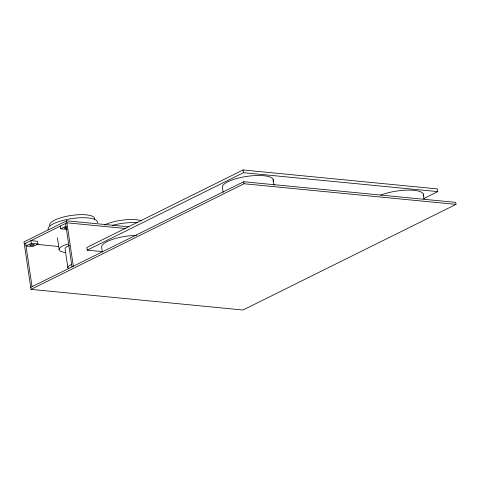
<?xml version="1.0" encoding="UTF-8"?>
<svg xmlns="http://www.w3.org/2000/svg" width="480" height="480" viewBox="0 0 480 480"><rect width="100%" height="100%" fill="white"/><g stroke="black" fill="none" stroke-linecap="round" stroke-linejoin="round"><path stroke-width="0.72" d="M128.556 226.818L66.606 220.788L24 241.908L31.008 289.374L242.976 310.02L456 204.39L455.7 202.374L243.732 181.728L30.708 287.358M24.3 243.93L66.9 222.804L125.868 228.546M31.344 243.348L26.022 245.988L32.646 246.636L37.968 243.996L37.566 241.278L30.942 240.636L31.344 243.348L37.968 243.996M60.258 226.098L60.66 228.816L65.982 226.176M423.696 198.6L437.778 191.622L437.376 188.904L243.072 169.98L86.856 247.44L87.252 250.158L102.144 251.604M87.252 250.158L243.474 172.698L437.778 191.622M31.008 289.374L244.032 183.75L456 204.39M60.66 228.816L67.284 229.458M36.804 244.362L58.434 246.474M423.294 194.04L424.044 199.104M273.15 179.412L274.002 185.202M243.072 169.98L243.474 172.698M243.732 181.728L244.032 183.75M223.092 192.222L222.45 187.884A25.752 7.314 -8.4 0 1 248.376 176.184A25.752 7.314 -8.4 0 1 273 181.362M102.378 252.078L101.736 247.734A25.752 7.314 -8.4 0 1 136.698 235.356M66.606 220.788L73.314 266.232M65.58 223.458L71.994 266.886M67.878 267.726L65.112 249.006A10.992 3.12 -8.4 0 1 69.504 245.526M57.408 237.768L59.118 249.36M25.62 243.276L32.034 286.698M66.3 228.48A2.172 0.618 -8.4 0 1 64.482 228.096A2.172 0.618 -8.4 0 1 66.402 227.226M380.676 195.174A25.752 7.314 -8.4 0 1 409.95 190.128A25.752 7.314 -8.4 0 1 423.144 195.984M48.204 229.698A24.93 7.08 -8.4 0 1 72.276 218.526A24.93 7.08 -8.4 0 1 97.374 222.762M49.806 225.576A22.74 6.456 -8.4 0 1 72.738 215.256A22.74 6.456 -8.4 0 1 94.434 219.846M65.724 252.456A16.986 4.824 -8.4 0 1 67.884 244.008M68.55 268.434A10.992 3.12 -8.4 0 1 71.532 264.516M112.278 225.372A24.93 7.08 -8.4 0 1 137.514 222.738M104.568 224.976A22.74 6.456 -8.4 0 1 141.57 220.788M30.648 245.658A2.172 0.618 -8.4 0 0 34.122 244.8A2.172 0.618 -8.4 0 0 31.218 244.518A2.172 0.618 -8.4 0 0 30.648 245.658"/></g></svg>
